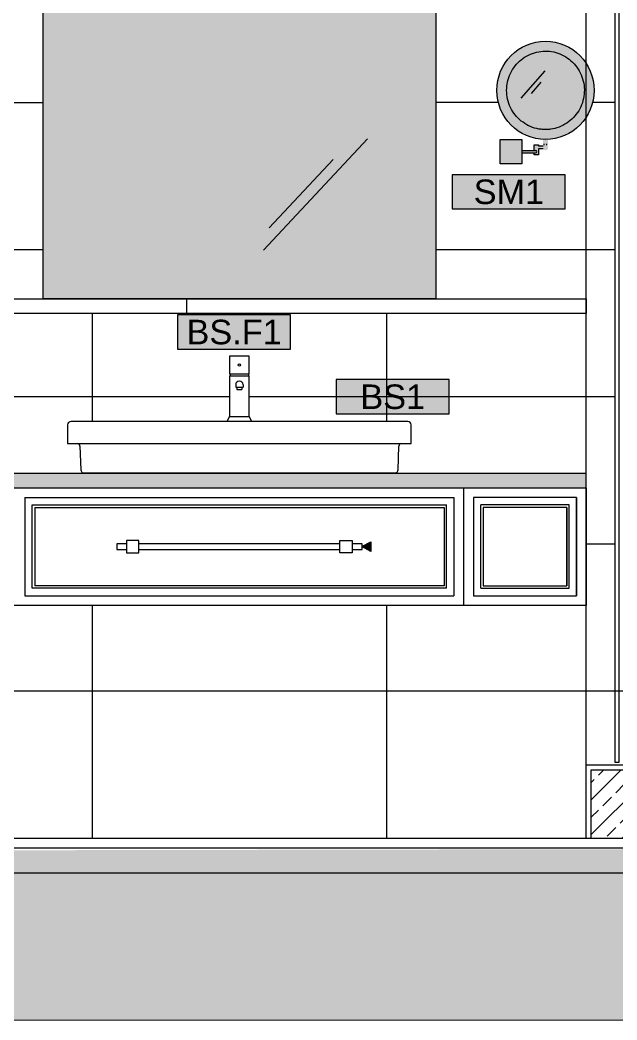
# Model space of a CAD drawing. Header units: centimetres. Extents: x -3207095 to 15275363, y -32656 to 4798027.
# Drawn here: x 710053.2 to 710235.7, y 4437272.9 to 4437578.7 of the extents above; entities that cross this region are included whole.
import ezdxf
from ezdxf.enums import TextEntityAlignment as Align

# ---------------------------------------------------------------- set-up
doc = ezdxf.new("R2010")
doc.units = ezdxf.units.CM
doc.linetypes.add('DUZ', pattern=[500, 500])
doc.layers.get('0').update_dxf_attribs({"color": 1, "linetype": 'DUZ'})
for name, color, linetype in [('a_cam', 161, 'Continuous'), ('a_duvar_tarama', 253, 'Continuous'), ('a_kolon', 4, 'Continuous'), ('a_kolon_tarama', 252, 'Continuous'), ('a_metal', 72, 'Continuous'), ('a_mobilya', 1, 'Continuous'), ('a_mobilya_tarama', 253, 'Continuous'), ('a_seramik', 241, 'Continuous'), ('a_vitrifiye', 195, 'Continuous'), ('a_yazi', 105, 'Continuous'), ('a_zemin_kaplama', 30, 'Continuous')]:
    doc.layers.add(name, color=color, linetype=linetype)
doc.layers.add('iç duvar', color=7, linetype='Continuous', lineweight=50)
doc.styles.add('KOD', font='arial.ttf')

# ---------------------------------------------------------------- blocks, each defined once
blk = doc.blocks.new('TRASAYNA-GOR')
at = {"ltscale": 5}
h = blk.add_hatch(color=255, dxfattribs=at)
edge = h.paths.add_edge_path()
edge.add_ellipse((92.3, 150.1), major_axis=(0, -100), ratio=0.991264, start_angle=0, end_angle=360)
h = blk.add_hatch(color=255, dxfattribs=at)
h.paths.add_polyline_path([(44, 50), (0, 50), (0, 0), (44, 0)])
h.paths.add_polyline_path([(44, 27.5), (44, 22.5), (71.9, 22.5, 1), (71.9, 27.5)])
h.paths.add_polyline_path([(69.2, 27.5), (71.9, 27.5, -1), (71.9, 22.5), (69.2, 22.5), (69.2, 18.7), (78.2, 18.7), (78.2, 31), (87.4, 31, -0.116908), (86.8, 33.5, -0.116908), (87.4, 36), (78.2, 36), (78.2, 39.2), (69.2, 39.2)])
h.paths.add_polyline_path([(86.8, 33.5, 1), (97.9, 33.5, 1)])
h.paths.add_polyline_path([(97.3, 41.2), (97.3, 50.1), (87.3, 50.1), (87.3, 41.2)])
h.paths.add_polyline_path([(89.8, 41.2), (89.8, 38.5, -0.237057), (94.8, 38.5), (94.8, 41.2)])
for p, q in [((91.1, 189.8), (42.3, 134.2)), ((83, 166.8), (63.3, 144))]:
    blk.add_line(p, q, dxfattribs=at)
for p, q in [((89.8, 38.5), (89.8, 41.2)), ((94.8, 38.5), (94.8, 41.2)), ((44, 27.5), (71.9, 27.5)), ((44, 22.5), (71.9, 22.5)), ((87.4, 36), (78.2, 36)), ((87.4, 31), (78.2, 31))]:
    blk.add_line(p, q)
blk.add_lwpolyline([(0, 50), (44, 50), (44, 0), (0, 0)], close=True)
for points in [[(69.2, 27.5), (69.2, 39.2), (78.2, 39.2), (78.2, 36)], [(78.2, 31), (78.2, 18.7), (69.2, 18.7), (69.2, 22.5)]]:
    blk.add_lwpolyline(points)
blk.add_arc((71.9, 25), 2.5, 270, 90)
blk.add_ellipse((92.3, 150.1), major_axis=(0, -100), ratio=0.991264, dxfattribs=at)
blk.add_open_spline([(92.3, 70.1), (95.8, 70.1), (99.3, 70.4), (108.6, 71.6), (114.3, 73.1), (125.4, 77.2), (130.7, 79.9), (140.5, 86.4), (145.1, 90.2), (153.3, 98.8), (156.9, 103.5), (163, 113.7), (165.5, 119.2), (169.3, 130.5), (170.5, 136.4), (171.7, 148.3), (171.6, 154.3), (170.1, 166.2), (168.7, 172), (164.6, 183.2), (162, 188.6), (155.5, 198.6), (151.8, 203.3), (143.3, 211.6), (138.7, 215.3), (128.6, 221.5), (123.2, 224), (112.1, 227.8), (106.3, 229.1), (94.6, 230.3), (88.7, 230.3), (77, 228.8), (71.2, 227.5), (60.2, 223.5), (54.8, 220.8), (44.9, 214.4), (40.3, 210.7), (32, 202.2), (28.3, 197.5), (22.1, 187.4), (19.5, 182), (15.6, 170.7), (14.3, 164.8), (13, 152.9), (13, 146.9), (14.4, 135.1), (15.7, 129.2), (19.7, 117.9), (22.2, 112.5), (28.5, 102.4), (32.2, 97.7), (40.6, 89.3), (45.2, 85.6), (55.2, 79.2), (60.5, 76.6), (71.6, 72.7), (77.4, 71.3), (86.3, 70.3), (89.3, 70.1), (92.3, 70.1)], degree=3, knots=[0, 0, 0, 0, 0.132498, 0.132498, 0.356027, 0.356027, 0.579556, 0.579556, 0.803084, 0.803084, 1.026613, 1.026613, 1.250142, 1.250142, 1.473671, 1.473671, 1.697199, 1.697199, 1.920728, 1.920728, 2.144257, 2.144257, 2.367785, 2.367785, 2.591314, 2.591314, 2.814843, 2.814843, 3.038372, 3.038372, 3.2619, 3.2619, 3.485429, 3.485429, 3.708958, 3.708958, 3.932486, 3.932486, 4.156015, 4.156015, 4.379544, 4.379544, 4.603073, 4.603073, 4.826601, 4.826601, 5.05013, 5.05013, 5.273659, 5.273659, 5.497187, 5.497187, 5.720716, 5.720716, 5.944245, 5.944245, 6.167774, 6.167774, 6.283185, 6.283185, 6.283185, 6.283185], dxfattribs=at)
blk = doc.blocks.new('LAV')
for p, q in [((44981.9, 5915), (44295.9, 5915)), ((44288.9, 5908), (44288.9, 5870)), ((44988.9, 5870), (44988.9, 5908)), ((44288.9, 5870), (44308.9, 5870)), ((44308.9, 5870), (44968.9, 5870)), ((44313.9, 5865), (44315.6, 5816.7)), ((44962.2, 5816.7), (44963.9, 5865)), ((44968.9, 5870), (44988.9, 5870)), ((44322.6, 5810), (44955.3, 5810))]:
    blk.add_line(p, q)
for centre, radius, start, end in [((44295.9, 5908), 7, 90, 180), ((44981.9, 5908), 7, 0, 90), ((44308.9, 5865), 5, 0, 90), ((44968.9, 5865), 5, 90, 180), ((44322.6, 5817), 7, 182, 270), ((44955.3, 5817), 7, 270, 358)]:
    blk.add_arc(centre, radius, start, end)

msp = doc.modelspace()

# ---------------------------------------------------------------- hatches: boundary and pattern name
for points in [[(710185.37, 4437520.91), (710219.87, 4437520.91), (710219.87, 4437531.37), (710185.37, 4437531.37)], [(710101.39, 4437478.03), (710135.89, 4437478.03), (710135.89, 4437488.49), (710101.39, 4437488.49)], [(710149.86, 4437458.24), (710184.36, 4437458.24), (710184.36, 4437468.7), (710149.86, 4437468.7)]]:
    msp.add_hatch(color=255).paths.add_polyline_path(points)
at = {"layer": 'a_duvar_tarama'}
h = msp.add_hatch(dxfattribs=at)
h.set_pattern_fill('ANSI33', color=256, scale=30, style=0)
h.set_pattern_definition([(45, (704503.772, 4437619.496), (-5.303301, 5.303301), []), (45, (704509.075, 4437619.496), (-5.303301, 5.303301), [3.75, -1.875])])
h.paths.add_polyline_path([(710243.43, 4437349.39), (710227.83, 4437349.39), (710227.83, 4437328.39), (710243.43, 4437328.39)])
at = {"layer": 'a_kolon_tarama'}
h = msp.add_hatch(dxfattribs=at)
h.set_pattern_fill('AR-CONC', color=256, scale=0.75, style=0)
h.set_pattern_definition([(130, (714831.5433, 4437619.4957), (-5.3794514, -0.470641), [0.5625, -6.1875]), (185, (714831.5433, 4437619.4957), (1.040635, 5.641441), [0.45, -4.95]), (79.5486, (714831.095, 4437619.4565), (-4.3388204, 5.1707966), [0.4780514, -5.258566]), (133.8158, (714831.5433, 4437620.996), (-8.004308, -1.241393), [0.84375, -9.28125]), (83.3644, (714830.876, 4437620.892), (-7.00997, 7.305884), [0.717077, -7.887847]), (188.8158, (714831.543, 4437620.996), (-7.009965, 7.30589), [0.675, -7.425]), (159, (714830.7933, 4437620.6207), (-4.476803, -3.0196417), [0.5625, -6.1875]), (214, (714830.7933, 4437620.6207), (-1.824865, 5.4386253), [0.45, -4.95]), (108.5486, (714830.4203, 4437620.369), (-6.3016697, 2.4189787), [0.4780514, -5.258566]), (142.5, (714831.5433, 4437619.4957), (-0.0911989, 2.4967039), [0, -4.89, 0, -5.025, 0, -4.96875]), (172.5, (714831.5433, 4437619.4957), (-1.9730215, 2.9580878), [0, -2.865, 0, -4.7775, 0, -1.89375]), (212.5, (714833.2158, 4437619.4957), (-4.0036683, -0.1691615), [0, -1.875, 0, -5.85, 0, -7.7625]), (222.5, (714833.966, 4437619.4957), (-4.3738963, 0.7507874), [0, -2.4375, 0, -3.885, 0, -5.5125])])
h.paths.add_polyline_path([(709561.61, 4437323.89), (709559.43, 4437317.89), (710379.93, 4437317.89), (710379.93, 4437325.39)])
msp.add_hatch(color=256, dxfattribs=at).paths.add_polyline_path([(709539.93, 4437317.89), (711174.93, 4437317.89), (711174.93, 4437272.89), (709539.93, 4437272.89)])
at = {"layer": 'a_mobilya'}
h = msp.add_hatch(color=256, dxfattribs=at)
h.set_gradient(color1=(173, 173, 173), one_color=1, tint=1)
h.paths.add_polyline_path([(710060.28, 4437493.39), (710060.28, 4437688.39), (710180.28, 4437688.39), (710180.28, 4437493.39)])
at = {"layer": 'a_mobilya_tarama'}
msp.add_hatch(color=256, dxfattribs=at).paths.add_polyline_path([(710226.33, 4437440.14), (710014.23, 4437440.14), (710014.23, 4437435.64), (710226.33, 4437435.64)])
at = {"layer": 'a_yazi'}
msp.add_hatch(color=256, dxfattribs=at).paths.add_polyline_path([(710160.47, 4437419.14), (710160.47, 4437416.13), (710157.73, 4437417.64)])

# ---------------------------------------------------------------- linework, layer by layer
at = {"layer": 'a_cam', "flags": 128}
msp.add_lwpolyline([(710235.1, 4437351.64), (710235.1, 4437635.14), (710236.3, 4437635.14), (710236.3, 4437351.64)], close=True, dxfattribs=at)
at = {"layer": 'a_kolon'}
msp.add_line((709850.51, 4437317.89), (711174.93, 4437317.89), dxfattribs=at)
at = {"layer": 'a_metal'}
for points in [[(710085.78, 4437418.54), (710082.78, 4437418.54), (710082.78, 4437416.74), (710085.78, 4437416.74)], [(710151.03, 4437418.54), (710089.53, 4437418.54)], [(710154.78, 4437416.74), (710157.78, 4437416.74), (710157.78, 4437418.54), (710154.78, 4437418.54)], [(710089.53, 4437416.74), (710151.03, 4437416.74)]]:
    msp.add_lwpolyline(points, dxfattribs=at)
for points in [[(710085.78, 4437415.77), (710089.53, 4437415.77), (710089.53, 4437419.52), (710085.78, 4437419.52)], [(710154.78, 4437415.77), (710151.03, 4437415.77), (710151.03, 4437419.52), (710154.78, 4437419.52)]]:
    msp.add_lwpolyline(points, close=True, dxfattribs=at)
at = {"layer": 'a_mobilya'}
for p, q in [((710127.69, 4437508.31), (710159.4, 4437542.33)), ((710129.39, 4437515.07), (710148.9, 4437536)), ((710014.23, 4437493.39), (710226.33, 4437493.39)), ((710226.33, 4437493.39), (710226.33, 4437488.89)), ((710226.33, 4437488.89), (710014.23, 4437488.89)), ((710014.23, 4437440.14), (710226.33, 4437440.14)), ((710188.83, 4437435.64), (710188.83, 4437399.64)), ((710054.73, 4437432.64), (710054.73, 4437402.64)), ((710185.83, 4437432.64), (710185.83, 4437402.64)), ((710191.83, 4437432.64), (710191.83, 4437402.64)), ((710223.33, 4437432.64), (710223.33, 4437402.64)), ((710056.98, 4437404.89), (710056.98, 4437430.39)), ((710057.73, 4437429.64), (710057.73, 4437405.64)), ((710182.83, 4437429.64), (710182.83, 4437405.64)), ((710183.58, 4437404.89), (710183.58, 4437430.39)), ((710194.08, 4437404.89), (710194.08, 4437430.39)), ((710194.83, 4437429.64), (710194.83, 4437405.64)), ((710220.33, 4437429.64), (710220.33, 4437405.64)), ((710221.08, 4437404.89), (710221.08, 4437430.39)), ((710054.73, 4437402.64), (710185.83, 4437402.64))]:
    msp.add_line(p, q, dxfattribs=at)
for points in [[(710060.28, 4437493.39), (710060.28, 4437688.39), (710180.28, 4437688.39), (710180.28, 4437493.39)], [(710014.23, 4437435.64), (710226.33, 4437435.64), (710226.33, 4437399.64), (710014.23, 4437399.64)]]:
    msp.add_lwpolyline(points, close=True, dxfattribs=at)
for points in [[(710054.73, 4437432.64), (710185.83, 4437432.64)], [(710191.83, 4437402.64), (710223.33, 4437402.64), (710223.33, 4437432.64), (710191.83, 4437432.64)], [(710056.98, 4437430.39), (710183.58, 4437430.39)], [(710057.73, 4437429.64), (710182.83, 4437429.64)], [(710194.08, 4437404.89), (710221.08, 4437404.89), (710221.08, 4437430.39), (710194.08, 4437430.39)], [(710194.83, 4437405.64), (710220.33, 4437405.64), (710220.33, 4437429.64), (710194.83, 4437429.64)], [(710183.58, 4437404.89), (710056.98, 4437404.89)], [(710182.83, 4437405.64), (710057.73, 4437405.64)], [(710227.83, 4437328.39), (710227.83, 4437349.39), (710243.43, 4437349.39), (710243.43, 4437328.39)]]:
    msp.add_lwpolyline(points, dxfattribs=at)
at = {"layer": 'a_seramik'}
for p, q in [((710226.33, 4437328.39), (710226.33, 4437703.39)), ((710014.23, 4437553.39), (710060.28, 4437553.39)), ((710199.15, 4437553.39), (710180.28, 4437553.39)), ((710235.1, 4437553.39), (710228.56, 4437553.39)), ((710060.28, 4437508.39), (709916.73, 4437508.39)), ((710235.1, 4437508.39), (710180.28, 4437508.39)), ((710104.23, 4437488.49), (710104.23, 4437493.39)), ((710075.28, 4437488.89), (710075.28, 4437455.89)), ((710165.28, 4437488.89), (710165.28, 4437455.89)), ((710117.28, 4437463.39), (709916.73, 4437463.39)), ((710226.33, 4437463.39), (710123.28, 4437463.39)), ((710235.1, 4437463.39), (710226.33, 4437463.39)), ((710235.1, 4437418.39), (710226.33, 4437418.39)), ((710075.28, 4437399.64), (710075.28, 4437328.39)), ((710165.28, 4437399.64), (710165.28, 4437328.39)), ((710226.33, 4437373.39), (710014.23, 4437373.39)), ((710244.93, 4437373.39), (710226.33, 4437373.39))]:
    msp.add_line(p, q, dxfattribs=at)
msp.add_lwpolyline([(710226.33, 4437328.39), (710226.33, 4437350.89), (710244.93, 4437350.89), (710244.93, 4437328.39)], dxfattribs=at)
at = {"layer": 'a_vitrifiye'}
for p, q in [((710117.28, 4437470.44), (710123.28, 4437470.44)), ((710117.28, 4437469.84), (710123.28, 4437469.84)), ((710119.15, 4437467.14), (710119.15, 4437466.39)), ((710119.15, 4437466.39), (710121.4, 4437466.39)), ((710119.53, 4437466.39), (710119.53, 4437465.64)), ((710119.53, 4437465.64), (710121.03, 4437465.64)), ((710121.03, 4437466.39), (710121.03, 4437465.64)), ((710121.4, 4437467.14), (710121.4, 4437466.39))]:
    msp.add_line(p, q, dxfattribs=at)
for points in [[(710123.28, 4437470.44), (710123.28, 4437475.84), (710117.28, 4437475.84), (710117.28, 4437475.39)], [(710117.28, 4437475.39), (710117.28, 4437470.44)], [(710117.43, 4437470.44), (710117.43, 4437469.84)], [(710123.13, 4437469.84), (710123.13, 4437470.44)], [(710117.28, 4437469.84), (710117.28, 4437457.39)], [(710123.28, 4437457.39), (710123.28, 4437469.84)]]:
    msp.add_lwpolyline(points, dxfattribs=at)
msp.add_lwpolyline([(710124.03, 4437455.89), (710116.53, 4437455.89), (710117.28, 4437457.39), (710123.28, 4437457.39)], close=True, dxfattribs=at)
msp.add_circle((710120.28, 4437473.14), 0.375, dxfattribs=at)
msp.add_arc((710120.28, 4437467.14), 1.12, 0, 180, dxfattribs=at)
at = {"layer": 'a_yazi'}
for points in [[(710185.37, 4437520.91), (710219.87, 4437520.91), (710219.87, 4437531.37), (710185.37, 4437531.37)], [(710101.39, 4437478.03), (710135.89, 4437478.03), (710135.89, 4437488.49), (710101.39, 4437488.49)], [(710149.86, 4437458.24), (710184.36, 4437458.24), (710184.36, 4437468.7), (710149.86, 4437468.7)], [(710160.47, 4437419.14), (710160.47, 4437416.13), (710157.73, 4437417.64)]]:
    msp.add_lwpolyline(points, close=True, dxfattribs=at)
at = {"layer": 'a_zemin_kaplama'}
for p, q in [((710379.93, 4437328.39), (709599.93, 4437328.39)), ((710379.93, 4437325.39), (709599.93, 4437325.39))]:
    msp.add_line(p, q, dxfattribs=at)
at = {"layer": 'Defpoints', "ltscale": 5}
msp.add_lwpolyline([(710226.33, 4437488.89), (710014.23, 4437488.89), (710014.23, 4437493.39), (710226.33, 4437493.39)], close=True, dxfattribs=at)
at = {"layer": 'iç duvar', "color": 7, "lineweight": 18}
msp.add_lwpolyline([(709539.93, 4437317.89), (711174.93, 4437317.89), (711174.93, 4437272.89), (709539.93, 4437272.89)], close=True, dxfattribs=at)
msp.add_lwpolyline([(709539.93, 4437317.89), (711174.93, 4437317.89), (711174.93, 4437272.89), (709539.93, 4437272.89)], close=True, dxfattribs=at)

# ---------------------------------------------------------------- block references
at = {"layer": 'a_mobilya', "xscale": 0.1499999999994315, "yscale": 0.1499999999994315, "zscale": 0.1499999999994315}
msp.add_blockref('TRASAYNA-GOR', (710200, 4437534.64), dxfattribs=at)
at = {"layer": 'a_vitrifiye', "xscale": 0.1499999999994315, "yscale": 0.1499999999994315, "zscale": 0.1499999999994315}
msp.add_blockref('LAV', (703424.44, 4436568.65), dxfattribs=at)

# ---------------------------------------------------------------- texts
at = {"layer": 'a_yazi', "style": 'KOD'}
for tag, p in [('SM1', (710202.67, 4437526.14)), ('BS.F1', (710118.68, 4437483.26)), ('BS1', (710167.16, 4437463.47))]:
    msp.add_attdef(tag, text='CG', height=7.5, dxfattribs=at).set_placement(p, align=Align.MIDDLE)

doc.saveas('drawing.dxf')
